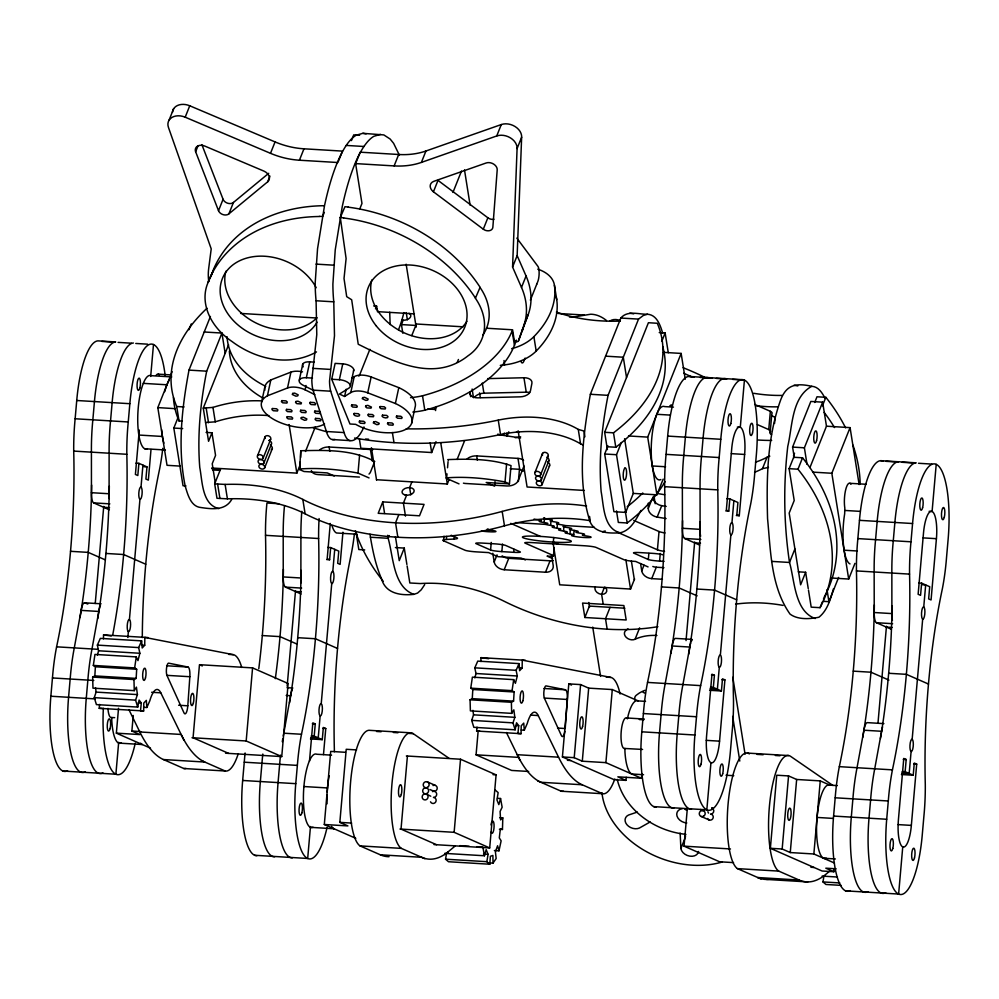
<?xml version="1.0" encoding="UTF-8"?>
<svg xmlns="http://www.w3.org/2000/svg" width="999" height="999" viewBox="0 0 999 999"><rect width="100%" height="100%" fill="white"/><g stroke="black" fill="none" stroke-linecap="round" stroke-linejoin="round"><path stroke-width="1.5" d="M666.096 518.568L657.167 517.095A9.216 6.868 21.8 0 1 648.264 508.541L648.276 503.146M109.366 509.777L93.656 502.884A11.751 3.184 -86.6 0 1 91.446 492.694L91.421 452.16A83.054 22.515 -86.6 0 1 92.845 419.83L94.443 401.561A67.557 18.307 -86.6 0 1 115.709 341.945L98.002 340.871A67.557 18.307 -86.6 0 0 76.736 400.499L75.137 418.768A83.054 22.515 -86.6 0 0 73.714 451.086A249.001 67.482 -86.6 0 1 56.593 646.828A83.054 22.515 -86.6 0 0 52.46 677.959L50.862 696.228A67.557 18.307 -86.6 0 0 67.582 770.766M109.291 498.601A11.751 3.184 -86.6 0 1 109.091 493.756L109.116 453.221A83.054 22.515 -86.6 0 1 110.539 420.904L112.138 402.634A67.557 18.307 -86.6 0 1 133.416 343.007M301.161 594.018L285.452 587.125A11.751 3.184 -86.6 0 1 283.241 576.935L283.204 536.401A83.054 22.515 -86.6 0 1 284.49 505.606M301.086 582.842A11.751 3.184 -86.6 0 1 300.886 577.996L300.911 537.462A83.054 22.515 -86.6 0 1 301.798 511.301M699.625 545.054L684.665 538.473A11.751 3.184 -86.6 0 1 682.442 528.284L682.354 487.749A83.054 22.515 -86.6 0 1 683.778 455.419L685.376 437.15A67.557 18.307 -86.6 0 1 709.015 377.972M700.624 536.213A11.751 3.184 -86.6 0 1 700.087 529.345L700.062 488.811A83.054 22.515 -86.6 0 1 701.485 456.493L703.084 438.224A67.557 18.307 -86.6 0 1 726.723 379.046L716.395 378.421M891.408 629.295L876.46 622.714A11.751 3.184 -86.6 0 1 874.237 612.524L874.15 571.99A83.054 22.515 -86.6 0 1 875.574 539.66L877.172 521.391A67.557 18.307 -86.6 0 1 898.438 461.763M892.419 620.441A11.751 3.184 -86.6 0 1 891.882 613.586L891.857 573.051A83.054 22.515 -86.6 0 1 893.281 540.734L894.879 522.465A67.557 18.307 -86.6 0 1 916.145 462.837L880.743 460.701M103.471 638.848L103.534 634.927L111.264 635.988M95.504 687.624L96.116 692.107L94.268 697.639L96.416 704.595L137.725 707.08L139.111 700.049L141.309 702.984L140.509 710.801L143.656 710.951L143.781 703.096L146.316 700.374L146.865 707.492L143.806 707.304M97.427 655.182L98.564 650.774L97.365 645.104L100.325 638.386L141.633 640.871L142.195 647.976L144.718 645.267L144.843 637.412L233.391 654.682A58.342 15.809 -86.6 0 1 241.721 667.469M480.894 661.575L480.956 657.654L488.686 658.716M472.927 710.351L473.538 714.834L471.69 720.379L473.838 727.322L515.147 729.807L516.545 722.789L518.731 725.711L517.932 733.528L521.078 733.678L521.216 725.823L523.738 723.101L524.3 730.219L521.241 730.032M474.85 677.909L475.986 673.513L474.8 667.832L477.747 661.113L519.055 663.598L519.617 670.716L522.14 667.994L522.265 660.139L610.814 677.409A58.342 15.809 -86.6 0 1 620.092 693.993M499.4 829.295L502.46 829.47L502.809 817.906L499.75 817.719M486.438 328.221L512.587 329.795L514.185 339.847A2.273 1.698 21.8 0 0 518.493 340.796L523.588 326.161A80.769 60.177 21.8 0 0 521.503 287.412L512.574 267.033L517.082 148.589L521.64 137.175A13.611 10.14 21.8 0 0 515.047 126.511A13.611 10.14 21.8 0 0 501.286 124.55L425.949 150.999A67.77 50.487 21.8 0 1 398.688 154.495L360.189 152.185L355.619 163.599L361.975 203.421L359.827 208.803M512.574 267.033L517.145 255.619L521.64 137.175M137.725 707.08L135.577 700.137L137.425 694.592L136.401 687.125L134.278 690.646L92.969 688.161L92.645 677.06L94.843 675.911L95.38 666.77L93.332 665.434L94.955 654.42L136.264 656.905L137.974 660.601L139.86 653.271L138.674 647.589L141.633 640.871M92.645 677.06L133.953 679.545L136.151 678.396L136.688 669.255L134.64 667.919L93.332 665.434M515.147 729.807L512.999 722.864L514.847 717.319L513.836 709.864L511.7 713.373L470.392 710.888L470.067 699.787L472.265 698.638L472.814 689.497L470.754 688.161L472.39 677.147L513.698 679.645L515.397 683.328L517.295 675.998L516.108 670.317L519.055 663.598M470.067 699.787L511.376 702.272L513.573 701.136L514.123 691.982L512.062 690.646L470.754 688.161M187.8 705.794L189.847 676.723A9.216 2.498 -86.6 0 0 188.024 667.045L168.656 663.161A6.631 1.798 -86.6 0 0 166.558 668.006A6.631 1.798 -86.6 0 0 167.02 675.624L183.991 712.874A8.554 2.323 -86.6 0 0 187.8 705.794L178.621 705.232M564.897 731.293A8.554 2.323 -86.6 0 1 561.413 735.601L544.455 698.351A6.631 1.798 -86.6 0 1 543.993 690.734A6.631 1.798 -86.6 0 1 546.091 685.901L565.446 689.785A9.216 2.498 -86.6 0 1 567.27 699.462L565.222 728.521L557.567 728.059M399.413 155.232L393.631 143.357L390.134 139.023L383.828 134.927L362.862 133.317L356.206 135.215A143.694 38.949 -86.6 0 0 346.241 145.417A146.441 39.685 -86.6 0 0 324.5 205.757L317.545 248.788L315.185 283.004A59.84 16.221 -86.6 0 0 316.084 300.761L316.783 334.665L311.825 380.07A20.392 5.532 -86.6 0 0 312.987 390.134L327.16 433.816A43.107 11.688 -86.6 0 0 332.405 439.548L350.1 440.621A79.346 21.503 -86.6 0 0 363.986 426.948M359.827 153.384A146.441 39.685 -86.6 0 0 342.207 206.83L335.239 249.85L332.892 284.066A59.84 16.221 -86.6 0 0 333.778 301.823L334.49 335.739L329.533 381.143A20.392 5.532 -86.6 0 0 330.694 391.208L344.867 434.877A43.107 11.688 -86.6 0 0 350.1 440.609M446.516 853.296L445.554 859.202L448.501 861.737L489.81 864.222L490.384 856.305L492.907 855.444L493.007 863.124L488.424 862.849M95.242 603.471L103.734 506.393M112.687 635.127A249.001 67.482 -86.6 0 0 126.823 454.283A83.054 22.515 -86.6 0 1 128.247 421.965L129.845 403.696A67.557 18.307 -86.6 0 1 147.215 345.754A67.557 18.307 -86.6 0 1 165.135 375.424M139.286 430.032L135.402 474.45L137.825 475.524L138.898 463.336L135.939 463.161M150.537 748.164L116.359 733.154L118.531 708.279M118.681 742.294L115.884 774.225L62.787 771.028M127.847 637.512L128.359 631.643M129.433 619.467A6.144 1.661 -86.6 0 0 127.235 627.984A6.144 1.661 -86.6 0 0 130.032 629.22A6.144 1.661 -86.6 0 0 129.433 619.467L139.947 499.275M141.009 487.1A6.144 1.661 -86.6 0 0 138.811 495.616A6.144 1.661 -86.6 0 0 141.608 496.853A6.144 1.661 -86.6 0 0 141.009 487.1L142.932 465.109M150.687 376.448L153.484 344.518M138.898 463.336L146.978 466.895L145.904 479.07L148.339 480.132L151.011 449.5M116.359 733.154L139.96 734.577L131.88 731.031L133.242 715.484M256.943 855.718A67.557 18.307 -86.6 0 1 242.657 780.469L244.256 762.2A83.054 22.515 -86.6 0 1 245.105 752.984M252.572 667.894L288.137 683.516L281.743 756.593L246.179 740.971L252.572 667.894L199.95 664.722M334.265 475.986L327.26 472.914L304.008 471.516L299.588 469.567L300.774 450.749C325.499 450.137 352.347 449.325 374.775 461.488M299.588 469.567L300.249 461.963M300.649 457.392L300.774 450.749M287.163 686.163L295.529 590.634M327.073 827.359A67.557 18.307 -86.6 0 1 303.908 855.094A67.557 18.307 -86.6 0 1 295.766 783.666L297.365 765.396A83.054 22.515 -86.6 0 1 301.486 734.265A249.001 67.482 -86.6 0 0 318.619 538.523A83.054 22.515 -86.6 0 1 319.081 518.556M309.478 761.151L312.837 722.851L315.259 723.913L314.198 736.101L322.277 739.647L323.339 727.459L325.761 728.533L323.489 754.57M330.282 523.464L327.197 558.691L329.62 559.752L330.681 547.577L327.734 547.402M310.477 826.535L307.68 858.466L254.57 855.269M320.155 715.883L318.231 737.874L310.864 737.424M321.228 703.708A6.144 1.661 -86.6 0 0 319.018 712.225A6.144 1.661 -86.6 0 0 321.828 713.461A6.144 1.661 -86.6 0 0 321.228 703.708L331.743 583.516M332.804 571.341A6.144 1.661 -86.6 0 0 330.607 579.857A6.144 1.661 -86.6 0 0 333.404 581.081A6.144 1.661 -86.6 0 0 332.804 571.341L334.727 549.35M342.944 532.205L340.122 564.373L337.699 563.311L338.773 551.123L330.681 547.577M355.794 838.323L324.313 824.5L330.706 751.41L345.454 752.309M369.043 477.934L358.004 473.089L359.603 454.82M324.313 824.5L347.914 825.911L339.835 822.364L346.228 749.287L356.556 749.912M407.417 756.031L401.024 829.12L436.588 844.729M459.016 483.878L446.603 478.421L447.003 473.863M447.54 467.769L448.064 461.675M525.324 559.915L521.128 558.066L497.877 556.668L488.623 552.597L476.411 551.873A9.216 0.887 5 0 1 465.134 550.274L443.581 540.809L443.981 536.238M443.581 540.809A19.78 1.898 5 0 1 446.378 539.46L446.64 536.413M446.378 539.46L454.008 539.06L454.27 536.013M460.527 759.228L496.091 774.849L489.697 847.939L454.133 832.317L460.527 759.228L406.356 755.968M494.992 481.605L494.592 486.176L486.188 482.492L509.44 483.891L511.038 465.621C491.071 458.691 468.706 458.841 447.789 459.602L448.201 460.152M490.596 550.012L476.036 543.631A9.216 0.887 5 0 1 482.467 543.094L494.268 543.806A9.216 0.887 5 0 1 505.544 545.404L520.092 551.798A9.216 0.887 5 0 1 513.673 552.322L501.86 551.61A9.216 0.887 5 0 1 490.596 550.012L491.258 542.407M528.671 771.465L511.638 770.441L476.073 754.819L478.121 731.493M509.44 483.891L505.019 481.943L506.618 463.673M501.86 551.61L502.534 544.005M518.381 481.493L519.443 469.305L510.152 468.743M513.673 552.322L513.936 549.275M543.631 517.869A7.517 0.724 5 0 0 545.154 518.531L547.365 518.906A9.828 0.937 5 0 1 551.023 520.516A7.517 0.724 5 0 0 551.61 521.366L553.833 521.753A9.828 0.937 5 0 1 557.492 523.351A7.517 0.724 5 0 0 560.289 524.587A9.828 0.937 5 0 1 563.948 526.186A7.517 0.724 5 0 0 566.745 527.422A9.828 0.937 5 0 1 570.404 529.033L569.492 529.22A7.517 0.724 5 0 0 573.214 530.257A9.828 0.937 5 0 1 576.873 531.868L575.961 532.055A7.517 0.724 5 0 0 579.682 533.104A9.828 0.937 5 0 1 583.341 534.702L582.417 534.902A7.517 0.724 5 0 0 586.138 535.939A9.828 0.937 5 0 1 589.797 537.549A9.828 0.937 5 0 1 576.448 536.738A9.828 0.937 5 0 1 572.789 535.139A7.517 0.724 5 0 0 572.202 534.278L569.979 533.903A9.828 0.937 5 0 1 566.321 532.292A7.517 0.724 5 0 0 565.734 531.443L563.523 531.068A9.828 0.937 5 0 1 559.865 529.458A7.517 0.724 5 0 0 559.265 528.608L557.055 528.221A9.828 0.937 5 0 1 553.396 526.623A7.517 0.724 5 0 0 550.599 525.387A9.828 0.937 5 0 1 546.94 523.776A7.517 0.724 5 0 0 544.143 522.552L544.542 517.981M550.599 525.387L550.998 520.816M553.721 537.512L553.321 542.082L558.054 544.168M552.572 558.541L547.052 556.118A9.216 0.887 5 0 0 553.471 555.594L554.145 547.976M557.055 528.221L557.454 523.651M563.523 531.068L563.923 526.498M569.979 533.903L570.379 529.333M573.713 534.952L574.113 530.382M626.211 777.272L625.936 780.381L614.135 779.67L562.412 756.955L568.806 683.878L580.606 684.59L588.686 688.136L612.287 689.56L638.161 700.923L645.529 701.36M641.857 773.688L641.458 778.258L605.894 762.637L582.292 761.213L574.213 757.667L580.606 684.59M582.292 761.213L588.686 688.136M605.894 762.637L612.287 689.56M664.035 561.376L659.602 561.113A9.216 0.887 5 0 1 648.326 559.515L648.863 553.421M664.522 551.423A19.78 1.898 5 0 1 657.429 549.8L659.028 531.53L633.703 520.404M656.093 807.067A67.557 18.307 -86.6 0 1 641.795 731.817L643.393 713.548A83.054 22.515 -86.6 0 1 647.527 682.417A249.001 67.482 -86.6 0 0 664.66 486.675A83.054 22.515 -86.6 0 1 666.071 454.358L667.669 436.088A67.557 18.307 -86.6 0 1 691.32 376.91L694.268 377.085M659.602 561.113L660.264 553.496M686.038 640.596L694.667 541.982M733.528 862.612L719.605 861.775L684.04 846.153L687.3 808.84M653.721 806.618L706.83 809.814A67.557 18.307 -86.6 0 1 694.904 735.014L696.503 716.745A83.054 22.515 -86.6 0 1 700.636 685.614A249.001 67.482 -86.6 0 0 717.757 489.872A83.054 22.515 -86.6 0 1 719.18 457.554L720.779 439.285A67.557 18.307 -86.6 0 1 744.43 380.107L732.629 379.395M710.951 762.674A24.563 6.656 -86.6 0 0 719.555 741.158L724.912 679.882L722.489 678.821L721.428 690.996L713.336 687.449L714.41 675.262L711.975 674.2L706.618 735.476A24.563 6.656 -86.6 0 0 710.951 762.674L706.83 809.814A67.557 18.307 -86.6 0 0 730.469 750.636L732.067 732.367A83.054 22.515 -86.6 0 0 733.491 700.049A249.001 67.482 -86.6 0 1 750.624 504.308A83.054 22.515 -86.6 0 0 754.745 473.176L756.343 454.907A67.557 18.307 -86.6 0 0 744.43 380.107L740.296 427.247A24.563 6.656 -86.6 0 1 744.63 454.445L739.272 515.721L736.325 515.546M725.811 510.926L728.771 511.113L729.832 498.926L726.885 498.751M719.305 667.232L717.382 689.223L710.002 688.773M720.366 655.057A6.144 1.661 -86.6 0 0 718.169 663.573A6.144 1.661 -86.6 0 0 720.966 664.81A6.144 1.661 -86.6 0 0 720.366 655.057L730.881 534.865M731.955 522.689A6.144 1.661 -86.6 0 0 729.757 531.206A6.144 1.661 -86.6 0 0 732.554 532.442A6.144 1.661 -86.6 0 0 731.955 522.689L733.878 500.699M771.528 434.64A102.16 9.79 5 0 1 770.229 431.955A80.27 7.692 5 0 0 768.755 429.582L770.354 411.313L754.732 404.458M770.229 431.955L771.827 413.686A80.27 7.692 5 0 0 770.354 411.313M774.562 423.464L775.099 417.37A102.16 9.79 5 0 1 771.915 415.409M834.165 868.618L833.903 871.727L822.102 871.016L770.366 848.301L776.76 775.212L788.561 775.923L796.653 779.47L820.254 780.893L829.944 785.152L837.324 785.601M834.44 863.024L813.86 853.983L790.259 852.559L782.167 849L788.561 775.923M790.259 852.559L796.653 779.47M813.86 853.983L820.254 780.893M850.311 890.596A67.557 18.307 -86.6 0 1 833.591 816.058L835.189 797.789A83.054 22.515 -86.6 0 1 839.322 766.658A249.001 67.482 -86.6 0 0 856.443 570.916A83.054 22.515 -86.6 0 1 857.866 538.598L859.465 520.329A67.557 18.307 -86.6 0 1 883.116 461.151M877.971 723.288L886.463 626.223M902.746 846.915A24.563 6.656 -86.6 0 0 911.35 825.399L916.707 764.123L914.285 763.049L913.211 775.236L905.131 771.678L906.193 759.502L903.77 758.441L898.413 819.717A24.563 6.656 -86.6 0 0 902.746 846.915L898.625 894.055A67.557 18.307 -86.6 0 1 886.7 819.255L888.298 800.986A83.054 22.515 -86.6 0 1 892.432 769.854A249.001 67.482 -86.6 0 0 909.552 574.113A83.054 22.515 -86.6 0 1 910.976 541.795L912.574 523.526A67.557 18.307 -86.6 0 1 936.213 464.348A67.557 18.307 -86.6 0 1 948.138 539.148L946.54 557.417A83.054 22.515 -86.6 0 1 942.407 588.548A249.001 67.482 -86.6 0 0 925.286 784.29A83.054 22.515 -86.6 0 1 923.863 816.608L922.264 834.877A67.557 18.307 -86.6 0 1 898.625 894.055L845.516 890.858M918.68 582.991L921.627 583.166L920.566 595.342L918.131 594.28L923.501 533.004A24.563 6.656 -86.6 0 1 932.092 511.488L936.213 464.348M911.1 751.473L909.177 773.463L901.797 773.014M912.162 739.297A6.144 1.661 -86.6 0 0 909.964 747.814A6.144 1.661 -86.6 0 0 912.761 749.05A6.144 1.661 -86.6 0 0 912.162 739.297L922.676 619.105M923.75 606.93A6.144 1.661 -86.6 0 0 921.54 615.446A6.144 1.661 -86.6 0 0 924.35 616.67A6.144 1.661 -86.6 0 0 923.75 606.93L925.673 584.939L922.714 584.765M929.145 511.301L932.092 511.488A24.563 6.656 -86.6 0 1 936.425 538.686L931.068 599.962L928.645 598.901L929.707 586.713L921.627 583.166M143.656 710.951L99.201 708.316L99.6 704.407M521.078 733.678L476.623 731.043L477.023 727.135M102.984 772.901A67.557 18.307 -86.6 0 1 86.264 698.363L87.862 680.094A83.054 22.515 -86.6 0 1 91.995 648.963L98.789 611.45A11.751 3.184 -86.6 0 1 100.437 605.544M134.64 667.919L136.264 656.905M283.266 735.988A83.054 22.515 -86.6 0 1 283.791 733.204L290.584 695.679A11.751 3.184 -86.6 0 1 292.232 689.785M512.062 690.646L513.698 679.645M85.29 771.827A67.557 18.307 -86.6 0 1 68.569 697.29L70.167 679.02A83.054 22.515 -86.6 0 1 74.288 647.889L81.144 610.389A11.751 3.184 -86.6 0 1 84.915 602.822L101.099 603.796M691.495 809.19A67.557 18.307 -86.6 0 1 677.21 733.953L678.808 715.684A83.054 22.515 -86.6 0 1 682.929 684.552L689.785 647.04A11.751 3.184 -86.6 0 1 690.796 642.719M885.726 892.731A67.557 18.307 -86.6 0 1 869.005 818.193L870.604 799.924A83.054 22.515 -86.6 0 1 874.724 768.793L881.58 731.28A11.751 3.184 -86.6 0 1 882.592 726.96M489.81 864.222L486.863 861.687L488.061 854.307L486.188 849.649L484.465 855.768L444.692 853.371M673.801 808.129A67.557 18.307 -86.6 0 1 659.502 732.879L661.101 714.61A83.054 22.515 -86.6 0 1 665.234 683.478L672.14 645.978A11.751 3.184 -86.6 0 1 675.923 638.411L692.095 639.385M841.22 885.389L825.923 884.465L822.976 881.93L823.95 876.023M868.019 891.657A67.557 18.307 -86.6 0 1 851.298 817.12L852.896 798.85A83.054 22.515 -86.6 0 1 857.03 767.719L863.935 730.219A11.751 3.184 -86.6 0 1 867.706 722.652L883.89 723.626M850.948 484.278A15.36 4.158 -86.6 0 0 845.778 489.373A15.36 4.158 -86.6 0 0 844.817 508.041L844.667 513.798A36.851 9.99 -86.6 0 0 850.012 563.911M261.588 402.16L265.01 386.288M324.588 423.988A35.002 16.558 12.1 0 1 276.548 420.916A35.002 16.558 12.1 0 1 267.407 395.804L270.829 379.932L290.934 372.115A13.649 6.456 12.1 0 1 302.522 371.853M267.407 395.804L287.512 387.987L290.934 372.115M314.123 390.734L303.134 385.252A9.278 4.383 12.1 0 1 299.313 380.07L302.722 364.21M299.313 380.07A9.278 4.383 12.1 0 1 306.343 377.722L309.765 361.85L314.348 362.137M314.86 394.667L305.095 389.81L306.031 385.477M351.723 378.246L354.195 376.685A13.649 6.456 12.1 0 1 371.141 376.948L398.801 387.637L395.392 403.509A35.002 16.558 12.1 0 1 405.694 429.408A35.002 16.558 12.1 0 1 355.669 424.338L349.975 424.001L331.705 379.258L335.115 363.386L342.769 363.848A9.278 4.383 12.1 0 1 353.496 371.128M331.705 379.258L339.36 379.72L342.769 363.848M339.36 379.72A9.278 4.383 12.1 0 1 348.713 383.054A9.278 4.383 12.1 0 1 349.038 388.024L339.46 394.056L344.593 396.453L346.154 389.248M350.387 385.764L353.796 369.892M344.593 396.453L350.786 392.557L354.195 376.685M350.786 392.557A13.649 6.456 12.1 0 1 367.719 392.819L371.141 376.948M411.675 423.101L415.084 407.242A35.002 16.558 12.1 0 0 398.801 387.637M494.38 850.549L498.976 850.823L501.136 840.821L499.3 837.899L500.337 828.97L502.46 829.47M210.427 316.458L188.998 370.105C181.855 408.166 177.372 447.864 185.215 486.163C187.725 494.405 190.734 506.755 201.124 507.554C212.013 509.153 225.237 510.764 231.643 499.562M204.221 331.993L221.928 333.054L206.693 371.178C200.424 402.772 197.203 435.227 199.763 467.42C202.447 481.243 201.898 504.532 218.831 508.628M662.649 333.067C660.389 325.449 656.88 314.822 647.527 314.248C638.673 314.473 627.572 310.04 620.816 318.044L590.359 394.28C583.166 434.815 577.31 477.822 588.935 518.069C591.995 532.979 607.829 533.628 620.192 532.792C630.931 530.432 636.176 519.168 641.021 510.389M647.527 314.248L643.393 315.434L638.523 319.106L608.066 395.342C601.785 426.948 598.576 459.39 601.136 491.595C603.808 505.407 603.271 528.708 620.192 532.792M833.478 588.748C830.544 598.938 827.559 610.314 818.943 617.232C809.914 619.068 797.889 619.967 790.034 614.098C770.791 586.75 770.691 550.899 767.569 518.781C766.458 479.67 767.007 439.31 779.944 401.948C785.464 385.452 794.655 382.442 811.762 386.313C818.343 386.576 822.264 392.857 824.962 398.139M497.49 798.326L500.549 798.513L498.826 804.62L496.953 799.974L498.151 792.594L495.217 790.059M518.493 340.796L528.146 314.747A80.769 60.177 21.8 0 0 526.061 275.999L517.145 255.619M169.056 120.205L173.614 108.791M208.766 281.593A80.769 60.177 21.8 0 1 208.679 268.581L211.214 248.876L168.506 127.585A13.611 10.14 21.8 0 1 171.803 117.52A13.611 10.14 21.8 0 1 185.19 117.195L189.748 105.782L275.062 141.92A67.77 50.487 21.8 0 0 303.971 148.801L342.482 151.111L338.486 161.101M269.955 176.111L267.67 181.818L228.883 213.873A6.181 4.608 21.8 0 1 223.139 214.648A6.181 4.608 21.8 0 1 218.506 210.689L195.642 151.773L197.914 146.066M218.506 210.689L223.077 199.288L201.873 144.668M228.883 213.873L233.441 202.46L268.706 173.314M180.295 466.108L167.02 465.309L157.817 407.604L172.153 371.74M188.948 329.72L191.259 323.913M185.19 117.195L270.504 153.322L275.062 141.92M185.976 485.926L183.029 485.751L173.826 428.059L178.172 417.182M270.504 153.322A67.77 50.487 21.8 0 0 299.413 160.215L303.971 148.801M206.069 432.417L211.963 432.779L208.566 441.296L203.272 408.116L228.571 344.792M351.436 140.597L353.721 134.89L359.615 135.252M589.535 516.383L590.234 520.704A129.82 79.121 -9.1 0 0 504.483 525.836A205.719 125.387 -9.1 0 1 305.12 513.836A129.82 79.121 -9.1 0 0 227.41 498.851L216.97 498.276L214.673 483.841L220.529 469.18L211.676 468.643M257.53 455.719L265.122 436.688M263.024 458.429A3.072 2.285 21.8 0 0 259.89 454.67A3.072 2.285 21.8 0 0 257.904 458.116A3.072 2.285 21.8 0 0 263.024 458.429L270.617 439.41M263.786 463.236A3.072 2.285 21.8 0 0 260.652 459.478A3.072 2.285 21.8 0 0 258.679 462.924A3.072 2.285 21.8 0 0 263.786 463.236L271.378 444.218M264.548 468.044A3.072 2.285 21.8 0 0 261.426 464.285A3.072 2.285 21.8 0 0 259.44 467.732A3.072 2.285 21.8 0 0 264.548 468.044L272.153 449.026M355.619 163.599L394.13 165.909L398.688 154.495M211.713 468.007L296.84 473.126L300.299 464.473M305.482 451.486L315.284 426.948M394.13 165.909A67.77 50.487 21.8 0 0 421.391 162.412L425.949 150.999M375.499 308.866L376.611 306.106L373.663 305.919M369.88 349.313L360.139 373.688A58.929 15.972 -86.6 0 1 358.866 376.148M433.441 191.796A8.342 6.219 21.8 0 1 433.853 181.319L486.113 162.999A7.418 5.532 21.8 0 1 493.643 164.086A7.418 5.532 21.8 0 1 497.202 169.93L492.857 227.223A6.181 4.608 21.8 0 1 489.41 230.682A6.181 4.608 21.8 0 1 483.304 229.196L433.441 191.796L437.999 180.382L487.862 217.782A6.181 4.608 21.8 0 0 493.968 219.268M452.947 192.432L461.488 171.041M402.822 333.229L401.436 324.575L403.184 320.192M411.775 335.577L416.396 324.001L463.086 326.823M421.391 162.412L496.728 135.964L501.286 124.55M374.325 462.487L370.554 471.915A9.216 5.619 -9.1 0 1 369.018 474.063M483.304 229.196L487.862 217.782M382.754 501.898L378.196 513.311L419.505 515.796L424.063 504.383L382.754 501.898L384.59 513.436M436.588 406.581L435.439 409.465L427.747 409.003M389.21 535.589L388.136 538.286C393.381 556.243 393.119 586.987 413.848 594.355L417.582 593.069L421.216 589.81L424.7 584.64M398.851 514.56L395.554 522.802L397.852 537.225M406.581 495.217L403.409 503.146L405.482 516.121M411.913 481.868L409.615 487.612L410.764 494.817M359.328 438.648L360.864 448.264L431.668 452.535L436.014 441.658M395.417 547.564L404.27 548.089L399.25 560.651L395.442 536.738M521.503 287.412L526.061 275.999M449.051 479.67L447.315 483.991L376.511 479.732M457.117 459.465L464.61 440.709M530.369 300.15L536.725 284.253M523.588 326.161L528.146 314.747M525.099 358.104L523.938 361.001A9.216 2.498 -86.6 0 1 521.128 361.813M508.791 431.818L507.08 436.101L506.618 433.179M524.013 465.984L518.094 480.806A9.216 5.619 -9.1 0 1 506.955 485.976L465.659 483.491A9.216 5.619 -9.1 0 1 463.436 483.154M551.573 555.332L553.209 565.546A9.216 6.868 21.8 0 1 545.504 572.227L504.195 569.742A9.216 6.868 21.8 0 1 494.193 562L497.04 554.87M534.977 472.427L542.569 453.396M540.471 475.137A3.072 2.285 21.8 0 0 537.337 471.378A3.072 2.285 21.8 0 0 535.352 474.825A3.072 2.285 21.8 0 0 540.471 475.137L548.064 456.118M504.195 569.742L508.753 558.329L550.062 560.814A9.216 6.868 21.8 0 0 553.359 560.476M541.233 479.945A3.072 2.285 21.8 0 0 538.099 476.186A3.072 2.285 21.8 0 0 536.126 479.632A3.072 2.285 21.8 0 0 541.233 479.945L548.826 460.926M541.995 484.752A3.072 2.285 21.8 0 0 538.873 480.994A3.072 2.285 21.8 0 0 536.888 484.44A3.072 2.285 21.8 0 0 541.995 484.752L549.6 465.734M545.504 572.227L550.062 560.814M607.404 449.6L604.645 432.292L648.413 322.727L657.267 323.264A183.454 111.813 -9.1 0 1 613.498 432.817L615.796 447.252L606.942 446.715M624.587 438.723L633.291 493.394L625.699 512.412L613.898 511.7L604.695 454.008L607.954 445.854M625.699 512.412L616.508 454.707L621.39 442.482M661.875 341.134L665.134 332.979L659.228 332.617M633.291 493.394L656.905 494.817L647.702 437.112L681.143 353.421L663.436 352.36M584.865 617.494L582.567 603.071L623.875 605.556L626.173 619.992L584.865 617.494L589.422 606.081L624.837 608.216M604.47 587.175L601.623 594.305L603.221 604.32M648.264 508.541L652.247 498.563M610.077 607.33L605.519 618.743L607.18 629.158M656.905 494.817L663.174 479.12M657.167 517.095L661.725 505.681A9.216 6.868 21.8 0 1 652.822 497.127M553.134 543.406L559.727 584.802L630.544 589.06L634.59 578.921M662.437 579.27L651.735 578.633A9.216 6.868 21.8 0 1 641.733 570.879L644.005 565.172M651.735 578.633L656.293 567.22L663.935 567.682M627.996 628.833L626.061 630.244A6.793 5.057 21.8 0 0 626.173 637.325A6.793 5.057 21.8 0 0 635.064 639.273L639.622 627.859M754.545 472.277A87.188 64.96 21.8 0 0 762.487 468.643L767.045 457.23L769.804 456.181M794.28 457.617L792.594 447.09L810.838 401.448L822.639 402.16L826.473 426.198L809.939 467.569M793.468 455.931L794.555 453.234M814.722 402.485L816.995 396.778L825.848 397.302A183.454 136.676 21.8 0 1 845.566 427.834M798.263 571.828L805.631 572.265L800.624 584.815L789.185 513.074L794.205 500.511L789.123 468.668L793.681 457.255L802.534 457.792A183.454 136.676 21.8 0 1 824.612 596.266L823.463 599.125M807.03 464.335L804.395 447.802L822.639 402.16M822.427 405.869L825.848 397.302M808.478 590.134L811.2 607.155L820.042 607.679A183.454 136.676 21.8 0 0 797.976 469.205L802.534 457.792M794.904 548.951L789.51 562.462C794.754 580.407 794.492 611.163 815.221 618.531M698.588 851.448A9.216 6.868 21.8 0 1 689.722 856.143A9.216 6.868 21.8 0 1 680.893 848.526L684.877 838.548M830.993 577.984L848.688 579.045L831.83 473.264L850.074 427.622L826.473 426.198M820.042 607.679L822.327 601.972M823.014 601.311L828.92 601.673L838.611 577.422M848.688 579.045L854.957 563.361M536.675 284.328L537.799 281.556A8.791 2.385 -86.6 0 0 539.135 273.177A8.791 2.385 -86.6 0 0 537.937 266.371L516.833 238.112M324.35 212.4L322.602 216.446L319.355 216.358M482.967 334.865A59.378 45.717 23.3 0 0 480.032 287.45L475.387 298.239A59.378 45.717 23.3 0 1 468.094 355.756C433.291 383.416 391.958 360.776 358.229 344.243L351.685 299.762L346.703 296.666L344.018 278.496L346.104 258.554L340.309 217.507L344.955 206.718L348.239 207.018M457.292 362.175L458.454 359.478M146.865 707.492L149.825 700.774A32.055 8.691 -86.6 0 1 160.789 692.831L183.804 739.934M524.3 730.219L527.247 723.501A32.055 8.691 -86.6 0 1 538.224 715.559L558.553 757.18A279.857 75.849 -86.6 0 0 582.205 784.764L602.547 793.718A58.342 15.809 -86.6 0 0 614.81 778.995M493.007 863.124L496.166 858.516L495.392 851.81L497.589 845.766L498.976 850.823M502.809 817.906L500.611 819.879L500.087 811.488L502.147 807.229L500.549 798.513M444.792 854.57L455.244 845.941M830.331 870.604L825.624 874.487A279.857 75.849 -86.6 0 1 799.088 880.032L757.779 877.534L737.424 868.618A58.342 15.809 -86.6 0 1 728.371 801.073A58.342 15.809 -86.6 0 1 749.375 753.92M650.149 821.965L639.397 828.046A9.216 6.868 21.8 0 1 626.885 824.674A9.216 6.868 21.8 0 1 628.558 815.022L637.337 812.062M762.487 468.643L768.468 467.432M316.508 351.91C289.348 367.132 255.944 359.465 232.055 341.546A59.378 45.717 23.3 0 1 208.229 282.155L212.887 271.353A59.378 45.717 23.3 0 0 210.976 276.623M811.762 386.313C791.52 397.265 792.494 426.461 787.774 446.353C783.266 484.902 783.765 524.075 789.51 562.462L771.802 561.401M602.497 531.73L605.244 530.944M299.176 469.018C318.706 467.544 338.761 469.43 358.004 473.089M262.35 400.911A87.188 53.147 -9.1 0 0 212.962 407.405L203.272 408.116M268.931 415.621A87.188 53.147 -9.1 0 0 215.26 421.828L205.569 422.54M488.174 528.971L487.262 529.17A7.517 0.724 5 0 0 490.984 530.207A9.828 0.937 5 0 1 494.642 531.818A9.828 0.937 5 0 1 481.281 531.006M606.505 320.542A294.493 79.82 -86.6 0 0 590.671 314.235L574.825 316.795A725.524 196.641 -86.6 0 1 569.442 317.058M380.569 134.378L373.913 136.276A143.694 38.949 -86.6 0 0 363.948 146.491A146.441 39.685 -86.6 0 0 360.514 152.135M500.287 365.359L504.682 364.86A39.261 23.926 -9.1 0 0 536.188 351.074A124.6 75.949 -9.1 0 0 556.73 299.663L554.42 285.239A39.261 23.926 -9.1 0 0 537.787 269.168M114.685 717.644L110.777 717.519A15.36 4.158 -86.6 0 1 107.942 708.366M642.582 749.437L623.925 748.426A15.36 4.158 -86.6 0 1 621.216 731.418A15.36 4.158 -86.6 0 1 626.598 717.969L644.293 719.043M487.649 378.621L523.938 377.747A9.216 5.619 -9.1 0 1 531.918 383.266L530.444 390.896A9.216 5.619 -9.1 0 1 520.267 396.84L477.922 397.852A9.216 5.619 -9.1 0 1 469.955 392.345L470.641 396.665M474.837 396.928A9.216 5.619 -9.1 0 1 483.903 393.181L526.248 392.182A9.216 5.619 -9.1 0 1 529.632 392.532M99.201 708.316L102.348 708.453M476.623 731.043L479.782 731.193M214.673 483.841L225.112 484.428A129.82 79.121 -9.1 0 1 302.822 499.413A205.719 125.387 -9.1 0 0 502.185 511.413A129.82 79.121 -9.1 0 1 586.588 506.068M346.241 145.429L363.948 146.491M299.413 160.215L337.924 162.525M315.984 264.111L333.691 265.172M558.329 313.474L584.34 315.047M620.816 318.044L638.523 319.106M316.084 300.761L333.778 301.823M378.808 311.725L414.41 313.873M240.609 313.424L316.708 318.007M401.436 324.575L415.422 325.412M605.594 356.156L623.289 357.23L626.523 377.51M688.948 376.461L742.057 379.657M101.848 341.408L113.649 342.12M118.082 342.382L131.356 343.181M135.777 343.456L147.59 344.168M700.162 377.447L711.975 378.146M312.6 368.344L330.307 369.405M188.998 370.105L206.693 371.178M590.359 394.28L608.066 395.342M306.343 377.722L312.475 378.097M158.391 374.163L171.666 374.962M171.791 376.923L151.136 375.674A36.851 9.99 -86.6 0 0 137.899 412.762A36.851 9.99 -86.6 0 0 147.352 448.613M673.463 407.13L664.622 406.593A36.851 9.99 -86.6 0 0 651.385 443.681A36.851 9.99 -86.6 0 0 660.839 479.532M312.987 390.134L330.694 391.208M143.332 383.366L166.945 384.79M656.818 414.285L670.104 415.084M737.349 427.06L740.296 427.247A24.563 6.656 -86.6 0 0 731.705 448.763L726.348 510.039L728.771 511.113M76.736 400.499L129.845 403.696M181.968 421.116L179.021 420.941L176.723 406.518L184.091 406.955M604.645 432.292L613.498 432.817M667.669 436.088L720.779 439.285M157.817 407.604L175.524 408.678M628.521 435.964L647.702 437.112M792.594 447.09L804.395 447.802M886.063 461.326L897.864 462.038M902.284 462.3L914.085 463.012M918.518 463.274L931.792 464.085M731.355 453.646L744.63 454.445M326.323 431.493L344.018 432.567M75.137 418.768L128.247 421.965M666.071 454.358L719.18 457.554M365.484 439.023L368.569 439.21M173.826 428.059L182.68 428.583M604.695 454.008L616.508 454.707M789.123 468.668L797.976 469.205M812.662 472.115L831.83 473.264M138.811 435.04L162.425 436.463M652.297 465.959L665.584 466.758M319.555 450.049A9.216 5.619 -9.1 0 1 329.133 447.015L370.442 449.513A9.216 5.619 -9.1 0 1 372.664 449.837M467.082 458.941A9.216 5.619 -9.1 0 1 476.673 455.906L517.981 458.391A9.216 5.619 -9.1 0 1 523.576 460.439M849.949 483.304L866.17 484.278M144.743 448.751L165.397 450M73.714 451.086L126.823 454.283M664.66 486.675L717.757 489.872M584.353 490.447L527.085 487L518.131 430.819M359.428 477.085L318.119 474.6A9.216 5.619 -9.1 0 1 311.351 470.591M212.675 469.942L220.055 470.379M144.031 466.708L146.978 466.895M845.366 510.477L860.114 511.363M859.465 520.329L912.574 523.526M923.151 537.887L936.425 538.686M664.997 481.668A183.454 111.813 -9.1 0 1 627.185 522.976L618.331 522.44L616.495 510.901M278.733 503.721L266.933 503.009A83.054 22.515 -86.6 0 0 265.509 535.327A249.001 67.482 -86.6 0 1 258.778 668.731M857.866 538.598L910.976 541.795M91.446 492.694L109.091 493.756M682.442 528.284L700.087 529.345M515.484 522.577L546.003 524.413M564.885 525.549L594.268 527.322M93.656 502.884L109.84 503.858M684.665 538.473L700.836 539.448M844.093 550.199L857.367 550.998M103.659 507.267L109.553 507.629M694.592 542.857L700.499 543.219M357.18 534.24L336.538 532.991A36.851 9.99 -86.6 0 1 332.105 525.961M370.017 534.228L370.429 537.225L388.136 538.286L387.724 535.289M265.509 535.327L318.619 538.523M856.443 570.916L909.552 574.113M364.71 549.9L358.816 549.55L355.906 531.331M326.673 559.577L329.62 559.752M70.517 551.311L88.224 552.385L104.808 559.665M105.919 553.446L123.626 554.52L145.742 564.235M661.463 586.9L679.158 587.974L697.14 595.866M696.865 589.035L714.572 590.109L736.688 599.825M283.241 576.935L300.886 577.996M874.237 612.524L891.882 613.586M413.848 594.355C400.686 595.766 385.589 593.581 381.568 578.883C375.799 565.634 372.839 551.411 370.429 537.225M285.452 587.125L301.636 588.099M876.46 622.714L892.631 623.688M295.442 591.508L301.348 591.87M886.388 627.097L892.282 627.459M81.144 610.389L98.789 611.45M672.14 645.978L689.785 647.04M262.312 635.551L280.02 636.625L296.603 643.905M297.714 637.687L315.422 638.748L337.537 648.463M853.258 671.141L870.953 672.215L888.923 680.107M888.66 673.276L906.368 674.337L928.483 684.053M103.534 634.927L147.989 637.549M480.956 657.654L525.424 660.289M711.45 675.087L714.41 675.262M721.965 679.707L724.912 679.882M141.658 645.079L144.718 645.267M519.08 667.807L522.14 667.994M97.365 645.104L138.674 647.589M474.8 667.832L516.108 670.317M228.796 654.407L233.391 654.682M606.231 677.135L610.814 677.409M56.593 646.828L97.89 649.313M647.527 682.417L700.636 685.614M710.389 687.262L713.336 687.449M98.564 650.774L139.86 653.271M475.986 673.513L517.295 675.998M709.615 690.284L721.428 690.996M166.596 665.759L188.024 667.045M544.03 688.486L565.446 689.785M95.38 666.77L136.688 669.255M472.814 689.497L514.123 691.982M166.895 675.349L189.847 676.723M544.318 698.076L567.27 699.462M94.843 675.911L136.151 678.396M472.265 698.638L513.573 701.136M287 687.674L292.882 688.036M52.46 677.959L93.769 680.444M643.393 713.548L696.503 716.745M286.176 695.416L290.584 695.679M863.935 730.219L881.58 731.28M639.273 719.542L643.693 719.804M151.611 692.282L160.789 692.831M530.569 715.097L538.224 715.559M96.116 692.107L137.425 694.592M473.538 714.834L514.847 717.319M94.268 697.639L135.577 700.137M471.69 720.379L512.999 722.864M50.862 696.228L95.117 698.9M641.795 731.817L694.904 735.014M138.249 702.796L141.309 702.984M515.671 725.536L518.731 725.711M706.268 740.359L719.555 741.158M312.312 723.738L315.259 723.913M903.246 759.327L906.193 759.502M411.238 732.841L369.93 730.356A58.342 15.809 -86.6 0 0 350.587 782.117A58.342 15.809 -86.6 0 0 360.002 845.891L380.357 854.807A279.857 75.849 -86.6 0 0 389.036 856.692M747.364 753.084L788.661 755.569M376.536 731.468L381.118 731.743M393.369 732.479L397.952 732.754M408.666 733.403L413.249 733.678L449.113 758.341M757.017 754.382L763.136 754.757M775.374 755.494L779.969 755.768M322.814 728.346L325.761 728.533M913.76 763.935L916.707 764.123M283.791 733.204L301.486 734.265M839.322 766.658L892.432 769.854M311.238 735.913L314.198 736.101M902.184 771.503L905.131 771.678M310.477 738.935L322.277 739.647M901.41 774.525L913.211 775.236M131.88 731.031L140.722 731.555M562.412 756.955L574.213 757.667M128.983 709.765L139.823 731.967L181.131 734.452A279.857 75.849 -86.6 0 0 204.77 762.037L225.125 770.991A58.342 15.809 -86.6 0 0 238.286 753.633M558.553 757.18L517.245 754.695A279.857 75.849 -86.6 0 0 540.896 782.279L561.238 791.233L602.547 793.718M192.008 737.712L246.179 740.971M476.073 754.819L519.418 757.429M567.395 760.314L570.491 760.501M726.023 775.224L733.766 775.686M331.556 755.144L316.795 754.257A36.851 9.99 -86.6 0 0 303.571 791.333A36.851 9.99 -86.6 0 0 313.024 827.184M118.619 743.094L142.22 744.517A36.851 9.99 -86.6 0 1 140.584 743.219M643.568 774.712L631.768 774A36.851 9.99 -86.6 0 1 624.962 752.035L624.887 748.376M225.574 753.209L281.743 756.593M641.458 778.258L617.857 776.835L625.936 780.381M492.994 774.662L496.091 774.849M244.256 762.2L297.365 765.396M835.189 797.789L888.298 800.986M139.823 731.967A279.857 75.849 -86.6 0 0 163.461 759.552L204.77 762.037L201.536 760.614M582.205 784.764L540.896 782.279L537.662 780.868M163.461 759.552L183.816 768.506L225.125 770.991M242.657 780.469L295.766 783.666M833.591 816.058L886.7 819.255M303.908 786.538L327.51 787.949M817.057 817.432L833.278 818.418M898.064 824.6L911.35 825.399M339.835 822.364L351.636 823.076M770.366 848.301L782.167 849M399.962 829.045L454.133 832.317M684.04 846.153L730.469 848.95M310.402 827.334L334.016 828.758A36.851 9.99 -86.6 0 1 331.606 826.41M823.551 858.241L835.364 858.953M459.915 845.666L469.093 846.215M476.748 846.677L482.867 847.052L484.465 855.768M433.978 844.58L489.697 847.939M810.913 867.282L814.01 867.469M836.138 868.793L825.811 868.181L833.903 871.727M360.002 845.891L401.311 848.376L424.887 858.715M737.424 868.618L778.733 871.103L799.088 880.032M483.479 854.033L488.061 854.307M822.115 876.098L837.412 877.022M380.357 854.807L421.665 857.292A279.857 75.849 -86.6 0 0 448.201 851.76M445.554 859.202L486.863 861.687M822.976 881.93L839.809 882.941M766.458 879.432L807.766 881.917M340.309 217.507L343.594 217.819M685.876 834.327C655.307 831.33 624.587 810.226 617.207 779.37M516.446 432.067L519.155 432.43M520.566 437.962L500.786 434.99A9.216 5.619 -9.1 0 1 497.802 434.078M657.217 493.494L664.66 494.717M661.725 505.681L666.196 506.418M362.862 133.317L366.133 133.866M629.82 313.187L633.716 313.861M794.068 385.239L797.826 385.939M505.019 481.943C485.776 478.284 465.721 476.398 446.191 477.872L446.603 478.421M367.719 392.819L395.392 403.509M683.691 373.251L692.207 376.998M757.392 424.6L768.755 429.582M729.832 498.926L737.911 502.485L736.85 514.66L739.272 515.721M519.443 469.305L523.414 471.053M616.62 531.868L657.429 549.8M648.326 559.515L633.778 553.121A9.216 0.887 5 0 1 640.209 552.597L652.01 553.309A9.216 0.887 5 0 1 663.286 554.907M648.064 566.908L635.639 561.45A9.216 0.887 5 0 1 624.363 559.865L595.928 547.365A9.241 0.887 5 0 0 584.59 545.766L531.518 542.569A9.241 0.887 5 0 0 525.037 543.094L553.471 555.594M510.689 523.364L540.384 536.401A24.563 2.36 5 0 1 570.529 541.895A24.563 2.36 5 0 1 529.645 539.435A24.563 2.36 5 0 1 540.384 536.401M451.173 535.239L456.805 537.712A19.78 1.898 5 0 1 454.008 539.06M568.806 683.878L571.503 685.064M701.198 816.47L709.278 820.029M84.915 602.822L87.775 604.07M202.31 665.946L199.463 664.697L193.069 737.774L228.634 753.396M427.197 781.817L435.277 785.364M429.957 789.535L433.991 791.308M426.823 794.342A3.072 2.947 -66.3 0 1 426.361 799.612A3.072 2.947 -66.3 0 1 422.165 796.715A3.072 2.947 -66.3 0 1 426.823 794.342L430.769 796.215M761.013 878.958L757.779 877.534A279.857 75.849 -86.6 0 0 769.405 879.232M406.243 428.808A252.46 153.871 -9.1 0 0 498.251 420.129A87.188 53.147 -9.1 0 1 578.259 429.408L583.99 431.044L584.902 436.813M354.57 438.049A252.46 153.871 -9.1 0 0 500.549 434.553A87.188 53.147 -9.1 0 1 580.556 443.831L583.116 444.98M832.941 785.476L790.684 756.405A58.342 15.809 -86.6 0 0 769.68 803.558A58.342 15.809 -86.6 0 0 778.733 871.103M626.598 717.969L627.472 718.83L628.159 715.496A36.851 9.99 -86.6 0 1 638.161 700.923M506.406 732.492L519.93 760.177M850.074 427.622L859.14 484.552M827.01 589.647L828.92 601.673M805.631 572.265L808.241 588.611M681.143 353.421L685.252 379.233M732.804 677.26L745.079 754.282M732.667 716.408L739.784 761.063M665.134 332.979L668.281 352.722M653.983 496.066L655.207 503.721M640.571 563.586L641.733 570.879M625.349 511.438L627.185 522.976M631.405 561.163L634.34 579.557M625.898 559.939L630.544 589.06M578.259 429.408L580.556 443.831M588.798 602.484L589.535 607.105M592.732 627.122L600.586 676.41M554.42 285.239A124.6 75.949 -9.1 0 1 533.891 336.651L536.188 351.074M523.938 377.747L526.248 392.182M412.837 412.075A53.034 32.318 -9.1 0 0 424.812 410.202A126.985 77.398 -9.1 0 0 514.435 345.342L512.137 330.906A126.985 77.398 -9.1 0 1 422.515 395.779A53.034 32.318 -9.1 0 1 410.539 397.652M503.996 360.539L504.682 364.86M517.981 458.391L519.817 469.93M464.498 169.93L470.117 205.195M498.251 420.129L500.549 434.553M482.292 383.092L483.903 393.181M502.185 511.413L504.483 525.836M479.57 392.894L480.307 397.515M472.115 389.036L473.489 397.689M492.794 553.246L494.193 562M476.673 455.906L477.36 460.239M435.139 407.617L435.614 410.577M440.746 442.744L447.365 484.29M406.143 264.211L416.171 327.148M430.144 442.919L431.668 452.535M422.515 395.779L424.812 410.202M406.231 312.587L407.38 319.805M376.611 306.106L377.535 311.9M392.382 432.542L393.993 442.644M404.27 548.089L406.88 564.447M407.117 565.958L409.827 582.979L420.242 583.553A129.82 96.728 21.8 0 1 503.996 601.186A205.719 153.272 21.8 0 0 657.916 626.685M371.403 447.714L376.548 480.019M370.442 449.513L372.29 461.051M329.133 447.015L329.832 451.348M302.822 499.413L305.12 513.836M289.098 424.538L296.84 473.126M221.928 333.054L225.162 353.334M212.962 407.405L215.26 421.828M225.112 484.428L227.41 498.851M211.963 432.779L215.559 455.369L212.225 463.748L215.21 482.492M206.219 408.291L208.529 422.714M217.62 484.028L219.917 498.451M685.302 834.028L685.451 837.112M680.144 833.079L680.893 848.526M389.697 312.2L390.147 324.563M511.376 702.272L511.7 713.373M133.953 679.545L134.278 690.646M111.738 717.469L111.813 721.141A36.851 9.99 -86.6 0 0 121.229 742.956M771.653 440.422A30.707 2.947 5 0 1 757.979 440.01M665.009 532.966A19.78 1.898 5 0 1 659.028 531.53M534.065 519.055A9.828 0.937 5 0 0 537.674 519.717A7.517 0.724 5 0 1 541.396 520.754L540.484 520.941A9.828 0.937 5 0 0 544.143 522.552M609.865 321.079A9.84 7.33 21.8 0 1 620.379 320.667M722.002 862.062A82.905 61.776 21.8 0 1 601.922 792.632M686.788 822.951A9.216 6.868 21.8 0 1 677.022 816.146A9.216 6.868 21.8 0 1 682.242 808.628M644.967 690.334A47.627 35.489 21.8 0 0 639.31 693.056L636.4 695.154A6.793 5.057 21.8 0 0 635.202 700.399M635.064 639.273A45.604 33.978 21.8 0 1 656.917 635.489M686.775 810.301A9.216 6.868 21.8 0 1 684.752 809.053M645.404 693.156A6.793 5.057 21.8 0 1 643.044 692.282M516.333 340.097A182.043 110.951 -9.1 0 1 514.435 345.342M263.187 398.189A126.985 77.398 -9.1 0 1 229.345 351.111M265.759 386.338A126.985 77.398 -9.1 0 1 227.048 336.688M466.945 321.278A52.198 40.197 23.3 0 1 405.144 333.279A52.198 40.197 23.3 0 1 371.79 280.007M348.251 207.168A152.51 117.42 23.3 0 1 480.169 287.4M343.594 217.969A152.51 117.42 23.3 0 1 475.524 298.202M316.933 317.732A52.198 40.197 23.3 0 1 255.382 322.677A52.198 40.197 23.3 0 1 225.874 271.228M212.725 271.291A152.51 117.42 23.3 0 1 324.038 205.707M208.079 282.093A152.51 117.42 23.3 0 1 319.393 216.508M317.058 322.153A52.198 40.197 23.3 0 1 240.272 326.835A52.198 40.197 23.3 0 1 238.661 261.238A52.198 40.197 23.3 0 1 316.221 287.737M264.86 390.222A35.002 16.558 12.1 0 1 270.829 379.932M303.246 366.845A9.278 4.383 12.1 0 1 309.765 361.85M287.512 387.987A13.649 6.456 12.1 0 1 305.095 389.81M334.927 439.435A79.346 21.503 -86.6 0 1 332.405 439.548M403.896 312.612A79.595 21.578 -86.6 0 1 398.501 329.745M233.441 202.46A6.181 4.608 21.8 0 1 227.697 203.234A6.181 4.608 21.8 0 1 223.077 199.288M172.477 112.3A13.611 10.14 21.8 0 1 189.748 105.782M195.642 151.773A7.418 5.532 21.8 0 1 197.377 146.241A7.418 5.532 21.8 0 1 204.708 146.041L263.886 171.091A8.342 6.219 21.8 0 1 267.67 181.818M523.051 329.383A2.273 1.698 21.8 0 1 521.753 330.319M496.728 135.964A13.611 10.14 21.8 0 1 510.489 137.912A13.611 10.14 21.8 0 1 517.082 148.589M408.978 313.274A6.144 3.746 -9.1 0 1 409.578 318.182A6.144 3.746 -9.1 0 1 401.71 319.98M556.143 297.178A39.261 23.926 -9.1 0 1 556.73 299.663M533.891 336.651A39.261 23.926 -9.1 0 1 511.6 348.713M185.889 768.431A58.342 15.809 -86.6 0 1 183.816 768.506M401.311 848.376A58.342 15.809 -86.6 0 1 392.257 780.831A58.342 15.809 -86.6 0 1 413.249 733.678M490.971 824.899A6.144 1.661 -86.6 0 1 493.444 821.69A6.144 1.661 -86.6 0 1 493.631 830.381A6.144 1.661 -86.6 0 1 491.121 832.08M327.073 803.808A36.851 9.99 -86.6 0 1 327.085 794.829M327.21 792.07A36.851 9.99 -86.6 0 1 329.183 775.724M432.48 791.62A3.072 2.947 -66.3 0 1 436.65 793.73A3.072 2.947 -66.3 0 1 433.466 797.402A3.072 2.947 -66.3 0 1 435.614 802.122A3.072 2.947 -66.3 0 1 430.507 801.81M433.017 785.539A3.072 2.947 -66.3 0 1 437.225 788.036A3.072 2.947 -66.3 0 1 433.241 791.158M826.173 858.091A36.851 9.99 -86.6 0 1 816.72 822.239A36.851 9.99 -86.6 0 1 829.944 785.152M711.862 808.141A3.072 2.947 -66.3 0 1 710.576 814.085A3.072 2.947 -66.3 0 1 712.724 818.805A3.072 2.947 -66.3 0 1 707.617 818.493M708.566 813.074A3.072 2.947 -66.3 0 1 707.916 811.663M704.657 809.764A3.072 2.947 -66.3 0 1 700.474 809.515M712.612 807.679A3.072 2.947 -66.3 0 1 711.875 807.941M563.324 791.158A58.342 15.809 -86.6 0 1 561.238 791.233M767.045 457.23A87.188 64.96 21.8 0 1 755.494 462.15M656.293 567.22A9.216 6.868 21.8 0 1 652.809 566.458M605.581 587.4A6.144 4.57 21.8 0 1 601.623 594.305A6.144 4.57 21.8 0 1 595.367 586.788M735.589 604.133A129.82 96.728 21.8 0 1 783.066 605.406M515.272 437.737A252.46 188.087 21.8 0 1 520.641 436.8M508.753 558.329A9.216 6.868 21.8 0 1 502.16 555.844M383.279 581.381A183.454 136.676 21.8 0 1 355.307 530.931M683.079 367.694A205.719 153.272 21.8 0 1 705.132 377.51M781.98 395.417A129.82 96.728 21.8 0 1 753.708 393.294M852.909 445.079A183.454 136.676 21.8 0 1 860.189 484.315M824.175 412.4A183.454 136.676 21.8 0 1 834.527 427.547M777.422 406.83A129.82 96.728 21.8 0 1 756.268 405.731M669.667 406.243A15.36 4.158 -86.6 0 1 671.877 405.082M547.227 457.567A3.072 2.285 21.8 0 1 547.889 461.738M542.569 455.207A3.072 2.285 21.8 0 1 543.956 452.435A3.072 2.285 21.8 0 1 547.827 453.908A3.072 2.285 21.8 0 1 547.127 456.93M547.989 462.387A3.072 2.285 21.8 0 1 549.213 466.196M163.923 443.144A36.851 9.99 -86.6 0 1 161.638 429.67M164.735 391.67A36.851 9.99 -86.6 0 1 169.455 379.857M156.181 375.312A15.36 4.158 -86.6 0 1 159.39 375.137M269.031 440.584A3.072 2.285 21.8 0 1 271.516 442.719A3.072 2.285 21.8 0 1 270.442 445.03M265.122 438.499A3.072 2.285 21.8 0 1 268.269 435.776A3.072 2.285 21.8 0 1 270.23 439.872M269.68 440.222A3.072 2.285 21.8 0 1 269.006 440.422M270.542 445.666A3.072 2.285 21.8 0 1 271.216 449.837M642.782 492.982A183.454 111.813 -9.1 0 1 627.185 506.78M502.584 435.114A9.216 5.619 -9.1 0 1 504.532 433.067M176.723 406.518A183.454 111.813 -9.1 0 1 207.018 308.241M326.81 431.818A252.46 153.871 -9.1 0 1 313.062 427.647M179.021 420.941A183.454 111.813 -9.1 0 1 173.426 397.502M620.267 321.079A129.82 79.121 -9.1 0 1 556.381 312.088M662.724 346.616A183.454 111.813 -9.1 0 1 615.796 447.252M892.057 605.956A249.001 67.482 -86.6 0 1 880.456 738.486M874.35 604.894A249.001 67.482 -86.6 0 1 862.749 737.424M274.65 856.78A67.557 18.307 -86.6 0 1 260.352 781.53L261.95 763.261A83.054 22.515 -86.6 0 1 262.812 754.045M283.404 569.305A249.001 67.482 -86.6 0 1 275.324 678.671M301.111 570.367A249.001 67.482 -86.6 0 1 289.523 702.896M354.395 534.065A83.054 22.515 -86.6 0 1 351.473 552.959A249.001 67.482 -86.6 0 0 334.34 748.701A83.054 22.515 -86.6 0 1 334.365 751.723M280.519 755.119A83.054 22.515 -86.6 0 0 279.658 764.335L278.059 782.604A67.557 18.307 -86.6 0 0 292.357 857.841M282.292 741.708A83.054 22.515 -86.6 0 1 282.767 738.823M700.262 521.715A249.001 67.482 -86.6 0 1 688.661 654.245M682.554 520.654A249.001 67.482 -86.6 0 1 670.966 653.184M691.445 641.133A11.751 3.184 -86.6 0 1 692.145 640.034M91.621 485.064A249.001 67.482 -86.6 0 1 80.02 617.594M109.316 486.126A249.001 67.482 -86.6 0 1 97.727 618.656M162.787 448.326A83.054 22.515 -86.6 0 1 159.678 468.718A249.001 67.482 -86.6 0 0 142.295 637.599M135.277 743.131A67.557 18.307 -86.6 0 1 113.187 772.177A67.557 18.307 -86.6 0 1 103.359 708.241M272.39 408.529L271.965 409.578L273.276 410.726L277.447 410.976L277.872 409.927L276.561 408.778L272.39 408.529M281.818 400.636L281.406 401.673L282.717 402.822L286.888 403.072L287.312 402.035L286.001 400.886L281.818 400.636M292.695 393.431L292.282 394.468L295.866 396.191L297.764 395.866L298.177 394.83L294.593 393.094L292.695 393.431M286.551 409.378L286.126 410.427L287.437 411.576L291.621 411.825L292.033 410.776L290.721 409.64L286.551 409.378M287.225 416.683L286.813 417.719L288.124 418.868L292.295 419.118L292.707 418.082L291.396 416.933L287.225 416.683M295.991 401.486L295.567 402.535L296.878 403.671L301.049 403.933L301.473 402.884L297.889 401.161L295.991 401.486M300.711 410.239L300.287 411.276L301.598 412.425L305.781 412.674L306.193 411.638L304.882 410.489L300.711 410.239M301.386 417.532L300.974 418.581L304.558 420.304L306.456 419.98L306.868 418.931L303.284 417.207L301.386 417.532M310.152 402.335L309.727 403.384L311.039 404.533L315.209 404.782L315.634 403.733L314.323 402.585L310.152 402.335M314.872 411.089L314.46 412.137L315.771 413.286L319.942 413.536L320.354 412.487L319.043 411.338L314.872 411.089M315.547 418.381L315.135 419.43L316.446 420.579L320.617 420.829L321.029 419.78L319.717 418.643L315.547 418.381M351.798 404.845L351.373 405.894L352.684 407.043L356.868 407.292L357.28 406.243L355.969 405.094L351.798 404.845M354.158 413.449L353.746 414.498L355.057 415.646L357.33 416.221L359.228 415.896L359.64 414.86L358.329 413.711L354.158 413.449M362.662 397.639L362.25 398.688L365.834 400.412L367.732 400.087L368.156 399.038L364.573 397.315L362.662 397.639M359.553 421.041L359.141 422.077L360.452 423.226L364.623 423.476L365.047 422.44L363.723 421.291L359.553 421.041M365.959 405.694L365.547 406.743L366.858 407.892L371.029 408.141L371.441 407.093L367.857 405.369L365.959 405.694M368.319 414.31L367.907 415.347L369.218 416.496L373.389 416.745L373.801 415.709L372.49 414.56L368.319 414.31M373.713 421.89L373.301 422.939L376.885 424.662L378.783 424.338L379.208 423.289L375.624 421.566L373.713 421.89M380.119 406.556L379.707 407.592L381.019 408.741L385.189 408.991L385.602 407.954L384.29 406.805L380.119 406.556M382.48 415.159L382.068 416.208L383.379 417.357L385.651 417.932L387.55 417.607L387.974 416.558L386.65 415.409L382.48 415.159M387.887 422.739L387.462 423.788L388.773 424.937L392.944 425.187L393.369 424.138L392.058 422.989L387.887 422.739M396.64 416.009L396.228 417.058L397.54 418.206L401.71 418.456L402.135 417.407L400.824 416.271L396.64 416.009M624.775 468.206L624.338 468.781A6.144 1.661 -86.6 0 0 623.576 478.796A6.144 1.661 -86.6 0 0 626.361 476.073A6.144 1.661 -86.6 0 0 625.224 467.919L624.775 468.206M790.509 808.94L790.147 808.303A6.144 1.661 -86.6 0 0 787.712 814.847A6.144 1.661 -86.6 0 0 789.822 819.767A6.144 1.661 -86.6 0 0 790.821 809.852L790.509 808.94M376.099 325.711A52.198 40.197 23.3 0 0 462.974 330.944A52.198 40.197 23.3 0 0 410.589 265.047A52.198 40.197 23.3 0 0 376.099 325.711M145.479 677.959A6.144 1.661 -86.6 0 0 144.88 668.206A6.144 1.661 -86.6 0 0 142.682 676.735A6.144 1.661 -86.6 0 0 145.479 677.959M193.356 703.121A6.144 1.661 -86.6 0 0 192.757 693.368A6.144 1.661 -86.6 0 0 190.559 701.897A6.144 1.661 -86.6 0 0 193.356 703.121M401.311 794.455A6.144 1.661 -86.6 0 0 400.711 784.715A6.144 1.661 -86.6 0 0 398.514 793.231A6.144 1.661 -86.6 0 0 401.311 794.455M426.885 793.531A3.072 2.947 -66.3 0 0 427.347 788.248A3.072 2.947 -66.3 0 0 422.689 790.621A3.072 2.947 -66.3 0 0 426.885 793.531M427.422 787.437A3.072 2.947 -66.3 0 0 427.884 782.167A3.072 2.947 -66.3 0 0 423.226 784.54A3.072 2.947 -66.3 0 0 427.422 787.437M703.471 816.308A3.072 2.947 -66.3 0 0 703.933 811.038A3.072 2.947 -66.3 0 0 699.275 813.398A3.072 2.947 -66.3 0 0 703.471 816.308M522.914 700.686A6.144 1.661 -86.6 0 0 522.315 690.933A6.144 1.661 -86.6 0 0 520.117 699.462A6.144 1.661 -86.6 0 0 522.914 700.686M582.579 726.56A6.144 1.661 -86.6 0 0 581.98 716.807A6.144 1.661 -86.6 0 0 579.782 725.336A6.144 1.661 -86.6 0 0 582.579 726.56M816.57 440.659A6.144 1.661 -86.6 0 0 815.971 430.906A6.144 1.661 -86.6 0 0 813.773 439.435A6.144 1.661 -86.6 0 0 816.57 440.659M405.094 494.992A6.144 3.746 -9.1 0 0 414.185 490.771A6.144 3.746 -9.1 0 0 404.995 488.474A6.144 3.746 -9.1 0 0 405.094 494.992M944.292 517.27A6.144 1.661 -86.6 0 0 943.693 507.517A6.144 1.661 -86.6 0 0 941.495 516.046A6.144 1.661 -86.6 0 0 944.292 517.27M892.806 848.451A6.144 1.661 -86.6 0 0 892.207 838.698A6.144 1.661 -86.6 0 0 890.009 847.214A6.144 1.661 -86.6 0 0 892.806 848.451M914.485 857.966A6.144 1.661 -86.6 0 0 913.885 848.226A6.144 1.661 -86.6 0 0 911.687 856.742A6.144 1.661 -86.6 0 0 914.485 857.966M922.614 507.754A6.144 1.661 -86.6 0 0 922.015 498.002A6.144 1.661 -86.6 0 0 919.817 506.518A6.144 1.661 -86.6 0 0 922.614 507.754M301.873 812.861A6.144 1.661 -86.6 0 0 301.273 803.109A6.144 1.661 -86.6 0 0 299.076 811.625A6.144 1.661 -86.6 0 0 301.873 812.861M752.509 433.029A6.144 1.661 -86.6 0 0 751.897 423.276A6.144 1.661 -86.6 0 0 749.7 431.805A6.144 1.661 -86.6 0 0 752.509 433.029M701.023 764.21A6.144 1.661 -86.6 0 0 700.424 754.457A6.144 1.661 -86.6 0 0 698.214 762.986A6.144 1.661 -86.6 0 0 701.023 764.21M722.702 773.738A6.144 1.661 -86.6 0 0 722.09 763.985A6.144 1.661 -86.6 0 0 719.892 772.502A6.144 1.661 -86.6 0 0 722.702 773.738M730.831 423.514A6.144 1.661 -86.6 0 0 730.232 413.761A6.144 1.661 -86.6 0 0 728.021 422.277A6.144 1.661 -86.6 0 0 730.831 423.514M110.077 728.621A6.144 1.661 -86.6 0 0 109.478 718.868A6.144 1.661 -86.6 0 0 107.28 727.397A6.144 1.661 -86.6 0 0 110.077 728.621M139.885 387.924A6.144 1.661 -86.6 0 0 139.286 378.171A6.144 1.661 -86.6 0 0 137.088 386.688A6.144 1.661 -86.6 0 0 139.885 387.924"/></g></svg>
